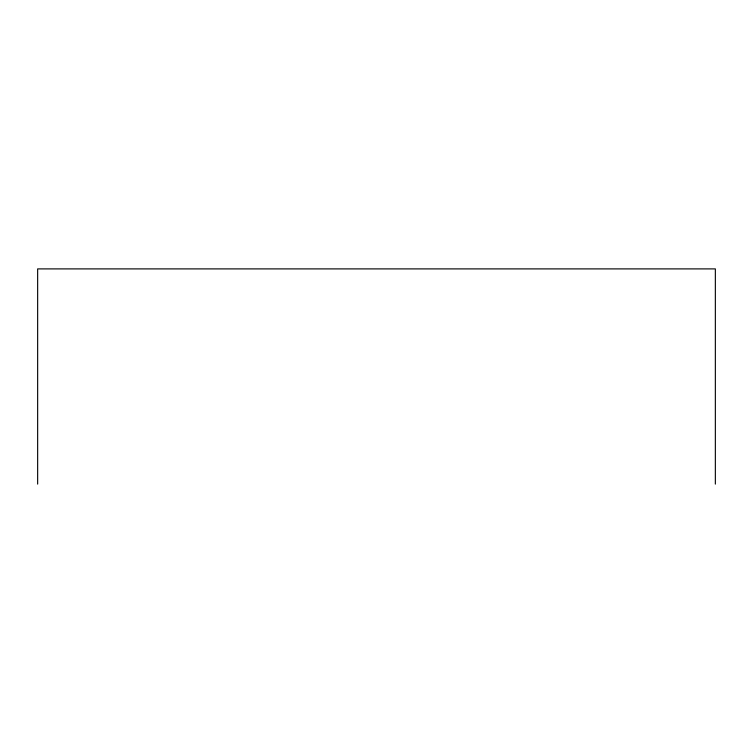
<?xml version="1.0" encoding="UTF-8"?>
<svg xmlns="http://www.w3.org/2000/svg" width="753" height="753" viewBox="0 0 753 753"><rect width="100%" height="100%" fill="white"/><g stroke="black" fill="none" stroke-linecap="round" stroke-linejoin="round"><path stroke-width="1.13" d="M715.35 484.104L715.35 268.896L37.65 268.896L37.65 484.104"/></g></svg>
